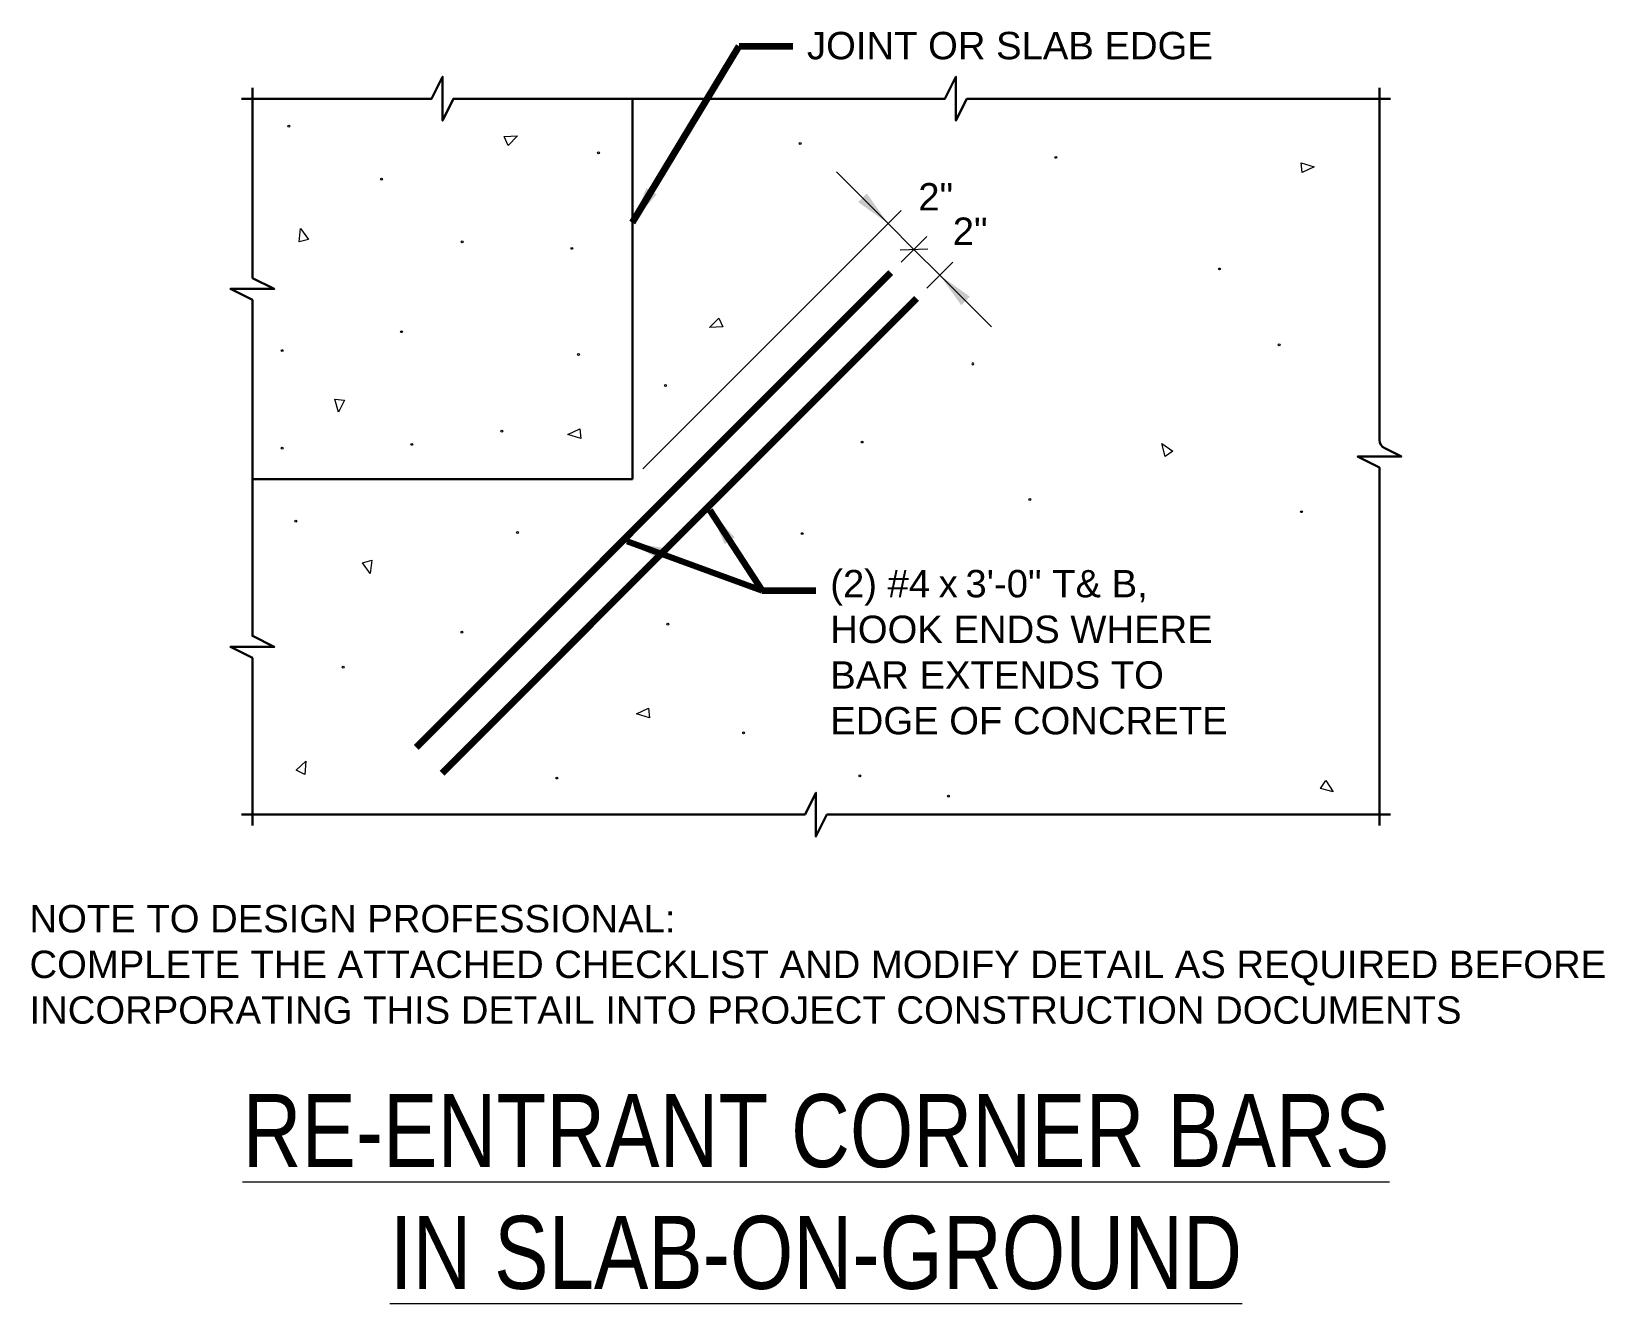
# Model space of a CAD drawing. Header units: inches. Extents: x 721.9 to 808, y 108.3 to 177.9.
import ezdxf

# ---------------------------------------------------------------- set-up
doc = ezdxf.new("R2010")
doc.units = ezdxf.units.IN
doc.header["$LTSCALE"] = 5
doc.header["$MEASUREMENT"] = 0
for name, color, linetype, lineweight in [('S-ANNO-DIMS', 1, 'Continuous', 20), ('S-ANNO-TEXT', 7, 'Continuous', 20), ('S-DELT-PATT', 7, 'Continuous', 15), ('S-DETL', 3, 'Continuous', 30)]:
    doc.layers.add(name, color=color, linetype=linetype, lineweight=lineweight)
doc.styles.add('Romans', font='arial.ttf')
doc.dimstyles.get("Standard").update_dxf_attribs({"dimtxt": 0.18, "dimasz": 0.18, "dimexe": 0.18, "dimexo": 0.0625, "dimgap": 0.09, "dimtad": 0, "dimtih": 1, "dimtoh": 1, "dimdec": 4, "dimzin": 0, "dimdsep": 46, "dimtxsty": 'Standard', "dimcen": 0.09, "dimadec": 0, "dimazin": 0, "dimtfac": 1, "dimtdec": 4, "dimtofl": 0, "dimtmove": 0, "dimatfit": 3, "dimfxl": 1, "dimtolj": 1, "dimtzin": 0, "dimarcsym": 0})

msp = doc.modelspace()

# ---------------------------------------------------------------- linework, layer by layer
at = {"layer": 'S-ANNO-DIMS'}
for p, q in [((767.386, 168.812), (765.972, 170.227)), ((755.365, 153.963), (769.507, 168.105)), ((768.8, 167.398), (767.386, 168.812)), ((770.215, 165.984), (768.8, 167.398)), ((769.507, 165.277), (770.922, 166.691)), ((769.507, 165.277), (770.922, 166.691)), ((769.46, 165.952), (770.969, 166.016)), ((770.215, 165.984), (771.629, 164.57)), ((770.922, 163.863), (772.336, 165.277)), ((771.629, 164.57), (773.043, 163.156)), ((773.043, 163.156), (774.457, 161.741))]:
    msp.add_line(p, q, dxfattribs=at)
for points in [[(767.622, 169.048), (767.15, 168.577), (768.8, 167.398)], [(773.279, 163.391), (772.807, 162.92), (771.629, 164.57)]]:
    msp.add_solid(points, dxfattribs=at)
at = {"layer": 'S-DELT-PATT', "flags": 128}
for points in [[(736.016, 172.726, -1), (735.912, 172.726, -1)], [(764.032, 171.786, -1), (763.928, 171.786, -1)], [(752.98, 171.274, -1), (752.877, 171.274, -1)], [(778.037, 171.022, -1), (777.933, 171.022, -1)], [(741.1, 169.822, -1), (740.996, 169.822, -1)], [(745.51, 166.4, -1), (745.406, 166.4, -1)], [(751.528, 166.037, -1), (751.424, 166.037, -1)], [(787, 164.91, -1), (786.897, 164.91, -1)], [(742.189, 161.474, -1), (742.086, 161.474, -1)], [(735.653, 160.437, -1), (735.549, 160.437, -1)], [(790.273, 160.753, -1), (790.17, 160.753, -1)], [(751.891, 160.23, -1), (751.787, 160.23, -1)], [(756.657, 158.53, -1), (756.553, 158.53, -1)], [(747.689, 156.03, -1), (747.585, 156.03, -1)], [(735.653, 155.096, -1), (735.549, 155.096, -1)], [(742.76, 155.304, -1), (742.656, 155.304, -1)], [(767.42, 155.433, -1), (767.316, 155.433, -1)], [(776.618, 152.282, -1), (776.514, 152.282, -1)], [(736.39, 151.096, -1), (736.287, 151.096, -1)], [(791.499, 151.618, -1), (791.396, 151.618, -1)], [(748.538, 150.477, -1), (748.434, 150.477, -1)], [(764.135, 150.416, -1), (764.031, 150.416, -1)], [(745.501, 145.026, -1), (745.397, 145.026, -1)], [(756.781, 145.46, -1), (756.677, 145.46, -1)], [(738.993, 143.106, -1), (738.89, 143.106, -1)], [(760.933, 139.513, -1), (760.83, 139.513, -1)], [(750.707, 137.035, -1), (750.603, 137.035, -1)], [(767.306, 137.16, -1), (767.203, 137.16, -1)], [(772.151, 136.044, -1), (772.047, 136.044, -1)]]:
    msp.add_lwpolyline(points, format="xyb", close=True, dxfattribs=at)
for points in [[(747.758, 172.156), (748.49, 172.196), (747.982, 171.675)], [(791.436, 170.722), (792.137, 170.509), (791.482, 170.194)], [(736.522, 166.394), (736.61, 167.122), (737.034, 166.531)], [(759.743, 161.739), (759.011, 161.699), (759.519, 162.219)], [(739.017, 157.731), (738.685, 157.077), (738.489, 157.777)], [(751.957, 155.634), (751.255, 155.847), (751.911, 156.162)], [(783.968, 154.632), (783.802, 155.346), (784.402, 154.936)], [(740.507, 148.961), (740.419, 148.233), (739.995, 148.824)], [(755.715, 140.329), (755.014, 140.542), (755.669, 140.857)], [(736.367, 137.456), (736.902, 137.957), (736.847, 137.232)], [(792.785, 136.896), (793.185, 136.282), (792.481, 136.462)]]:
    msp.add_lwpolyline(points, close=True, dxfattribs=at)
at = {"layer": 'S-DELT-PATT'}
for start, end in [(0, 180), (180, 0)]:
    msp.add_arc((773.442, 159.707), 0.0518, start, end, dxfattribs=at)
at = {"layer": 'S-DETL'}
for p, q in [((754.8, 153.397), (754.8, 174.231)), ((733.966, 153.397), (754.8, 153.397))]:
    msp.add_line(p, q, dxfattribs=at)
for points in [[(733.366, 174.231), (743.783, 174.231), (744.383, 175.431), (744.383, 173.031), (744.983, 174.231), (771.912, 174.231), (772.512, 175.431), (772.512, 173.031), (773.112, 174.231), (796.322, 174.231)], [(733.966, 174.831), (733.966, 164.414), (735.166, 163.814), (732.766, 163.814), (733.966, 163.214), (733.966, 144.815), (735.166, 144.215), (732.766, 144.215), (733.966, 143.615), (733.966, 134.432)], [(733.366, 135.032), (764.244, 135.032), (764.844, 136.232), (764.844, 133.832), (765.444, 135.032), (796.322, 135.032)]]:
    msp.add_lwpolyline(points, dxfattribs=at)
msp.add_lwpolyline([(795.722, 174.831), (795.722, 162.562), (795.722, 155.548, 0.284079), (796.005, 155.09), (796.922, 154.632), (794.522, 154.632), (795.722, 154.032), (795.722, 134.432)], format="xyb", dxfattribs=at)
at = {"layer": 'S-DETL', "const_width": 0.375, "flags": 128}
for points in [[(742.942, 138.711), (768.942, 164.711)], [(744.356, 137.297), (770.356, 163.297)]]:
    msp.add_lwpolyline(points, dxfattribs=at)

# ---------------------------------------------------------------- texts
at = {"layer": 'S-ANNO-TEXT', "char_height": 1.5, "width": 38.6285, "attachment_point": 1, "style": 'Romans'}
for s, insert in [('JOINT OR SLAB EDGE', (764.352, 177.892)), ('2"', (770.45, 169.611)), ('2"', (772.336, 167.726))]:
    msp.add_mtext(s, dxfattribs=dict(at, insert=insert))
at = {"layer": 'S-ANNO-TEXT', "style": 'Romans'}
for s, insert, char_height, attachment_point in [('(2) #{\\T1.4;4x}3\'-0" T& B, \\PHOOK ENDS WHERE \\PBAR EXTENDS TO \\PEDGE OF CONCRETE', (765.626, 148.428), 1.5, 1), ('NOTE TO DESIGN PROFESSIONAL:\\PCOMPLETE THE ATTACHED CHECKLIST AND MODIFY DETAIL AS REQUIRED BEFORE \\PINCORPORATING THIS DETAIL INTO PROJECT CONSTRUCTION DOCUMENTS', (721.756, 130.082), 1.5, 1), ('{\\W0.8;\\LRE-ENTRANT CORNER BARS \\PIN SLAB-ON-GROUND}', (764.844, 119.727), 4, 2)]:
    msp.add_mtext(s, dxfattribs=dict(at, insert=insert, char_height=char_height, attachment_point=attachment_point))

# ---------------------------------------------------------------- leaders
at = {"layer": 'S-ANNO-TEXT'}
for points in [[(754.8, 167.454), (760.637, 177.115), (763.576, 177.115)], [(759.021, 151.697), (761.904, 147.306), (764.843, 147.306)], [(754.495, 150), (761.904, 147.306), (764.843, 147.306)]]:
    msp.add_leader(points, dimstyle='Standard', override={"dimscale": 16, "dimtxt": 0.09375, "dimasz": 0.125, "dimexe": 0.0625, "dimgap": 0.0625, "dimtad": 0, "dimtih": 0, "dimtoh": 0, "dimdec": 5, "dimlfac": 16, "dimrnd": 0.03125, "dimzin": 7, "dimlunit": 4, "dimtxsty": 'Romans', "dimcen": 0.125, "dimclrd": 256, "dimclre": 256, "dimclrt": 256, "dimadec": 4, "dimtdec": 5, "dimtofl": 1, "dimtvp": 1, "dimfrac": 2, "dimtzin": 3, "dimlwd": 65535, "dimlwe": 65535}, dxfattribs=at)

doc.saveas('drawing.dxf')
